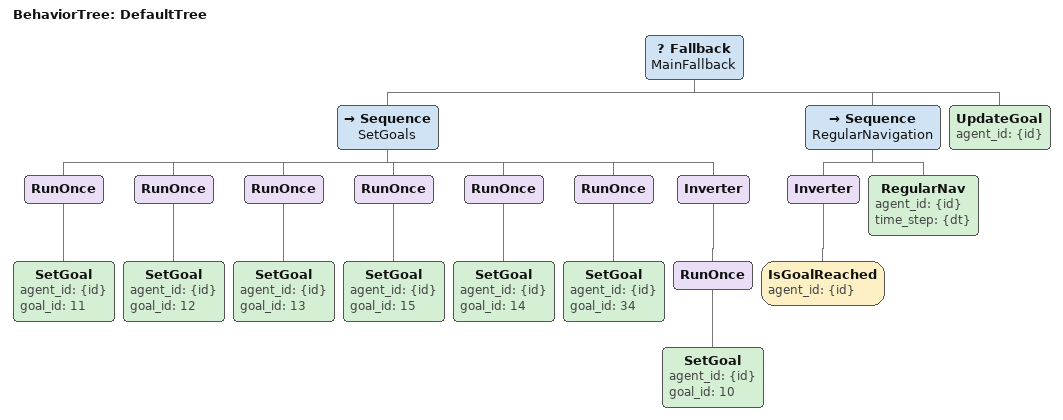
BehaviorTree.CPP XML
<?xml version="1.0" encoding="UTF-8"?>
<root main_tree_to_execute="DefaultTree" BTCPP_format="4">

<include path="BTRegularNav.xml" />

<BehaviorTree ID="DefaultTree">
  <Fallback name="MainFallback">
    <!-- Goal setting Sequence -->
    <Sequence name="SetGoals">
        <RunOnce>
          <SetGoal agent_id="{id}" goal_id="11"/>
        </RunOnce>
        <RunOnce>
          <SetGoal agent_id="{id}" goal_id="12"/>
        </RunOnce>
        <RunOnce>
          <SetGoal agent_id="{id}" goal_id="13"/>
        </RunOnce>
        <RunOnce>
          <SetGoal agent_id="{id}" goal_id="15"/>
        </RunOnce>
        <RunOnce>
          <SetGoal agent_id="{id}" goal_id="14"/>
        </RunOnce>
        <RunOnce>
          <SetGoal agent_id="{id}" goal_id="34"/>
        </RunOnce>
        <Inverter>
          <RunOnce>
            <SetGoal agent_id="{id}" goal_id="10"/>
          </RunOnce>
        </Inverter>

    </Sequence>
    <!-- Navigation loop -->
    <Sequence name="RegularNavigation">
      <Inverter>
        <IsGoalReached agent_id="{id}"/>
      </Inverter>
      <RegularNav agent_id="{id}" time_step="{dt}"/>
    </Sequence>
    <!-- Update Goal -->
    <UpdateGoal agent_id="{id}"/>
  </Fallback>
</BehaviorTree>

</root>
